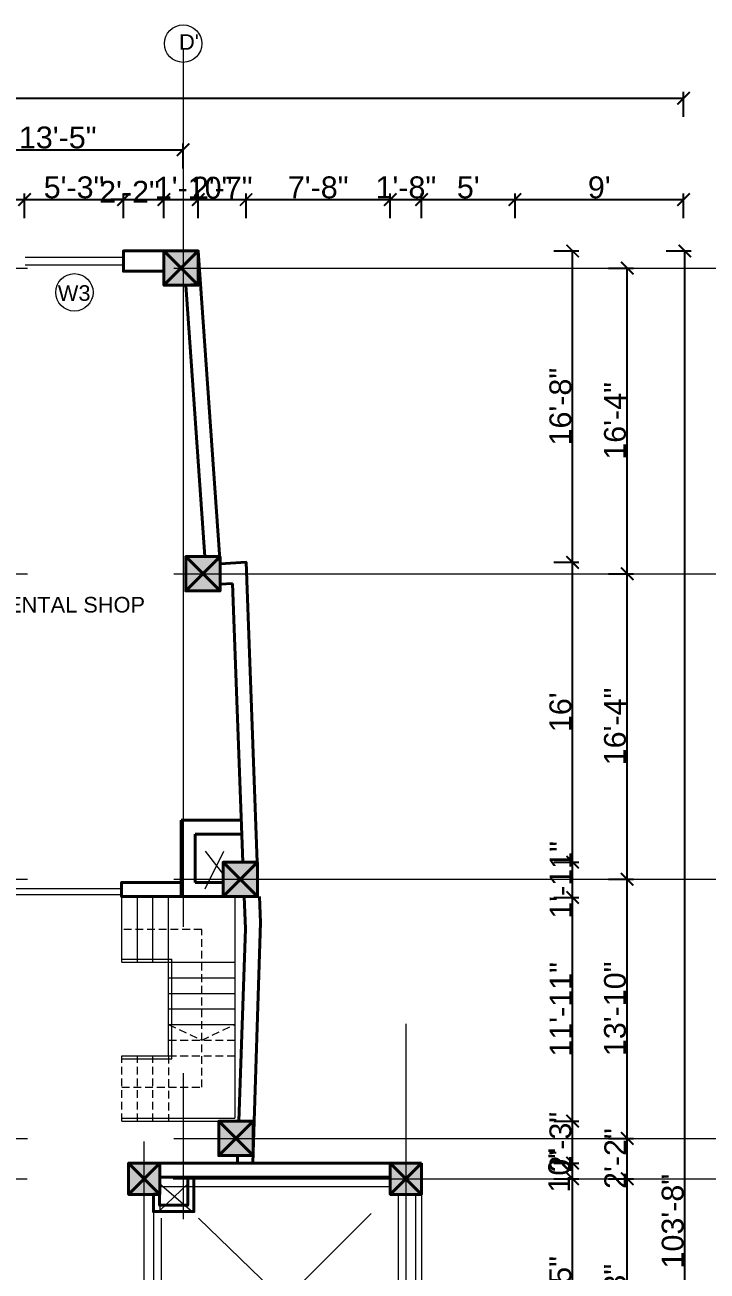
# Model space of a CAD drawing. Header units: inches. Extents: x 0 to 179512, y -43395 to -31716.
# Drawn here: x 166326 to 166764, y -37675 to -36876 of the extents above; entities that cross this region are included whole.
import ezdxf

# ---------------------------------------------------------------- set-up
doc = ezdxf.new("R2010")
doc.units = ezdxf.units.IN
doc.header["$LTSCALE"] = 10
doc.header["$MEASUREMENT"] = 0
doc.linetypes.add('CENTER2', pattern=[1.125, 0.75, -0.125, 0.125, -0.125])
doc.linetypes.add('DASHED', pattern=[0.75, 0.5, -0.25])
doc.layers.get('Defpoints').update_dxf_attribs({"color": 215})
for name, color, linetype, lineweight in [('colum', 2, 'Continuous', 40), ('DUCT', 6, 'Continuous', 40), ('Grid name', 4, 'Continuous', 0), ('hatch', 95, 'Continuous', 0), ('NEW LETTERING', 3, 'Continuous', 0), ('OL_AR_Center line', 253, 'CENTER2', 13), ('OL_AR_Hatch', 253, 'Continuous', 15), ('OL_AR_SYMBOL', 1, 'Continuous', 5), ('OL_AR_Text', 140, 'Continuous', 5), ('OL_AR_WALL', 255, 'Continuous', 40), ('window', 6, 'Continuous', 9)]:
    doc.layers.add(name, color=color, linetype=linetype, lineweight=lineweight)
doc.styles.add('arial', font='arial.ttf')
doc.styles.get("Standard").update_dxf_attribs({"font": 'arial.ttf'})
doc.dimstyles.new('Dim_OLA', dxfattribs={"dimscale": 2, "dimtxt": 7, "dimasz": 4, "dimexe": 2, "dimexo": 0.5, "dimgap": 0.3, "dimtad": 1, "dimdec": 0, "dimzin": 0, "dimdsep": 46, "dimlunit": 3, "dimtxsty": 'arial', "dimblk": 'ARCHTICK', "dimcen": 0.05, "dimadec": 0, "dimazin": 0, "dimtfac": 1, "dimtdec": 0, "dimtix": 1, "dimtmove": 2, "dimatfit": 3, "dimldrblk": 'DOT', "dimfxl": 6, "dimfxlon": 1, "dimtolj": 1, "dimtzin": 0, "dimarcsym": 0})

# ---------------------------------------------------------------- blocks, each defined once
blk = doc.blocks.new('stair')
at = {"layer": 'OL_AR_Hatch'}
for p, q in [((165958.84, -28087.27), (165958.84, -28045.27)), ((165968.84, -28087.27), (165968.84, -28045.27)), ((165978.84, -28087.27), (165978.84, -28045.27)), ((165988.84, -28147.27), (165988.84, -28045.27)), ((165958.84, -28085.27), (165990.84, -28085.27)), ((165958.84, -28087.27), (166031.31, -28087.27)), ((165990.84, -28149.27), (165990.84, -28085.27)), ((165988.84, -28097.27), (166031.31, -28097.27)), ((165988.84, -28107.27), (166031.31, -28107.27)), ((165988.84, -28117.27), (166031.31, -28117.27)), ((165988.84, -28127.27), (166031.31, -28127.27)), ((165958.84, -28147.27), (165988.84, -28147.27)), ((165958.84, -28149.27), (165990.84, -28149.27)), ((165958.84, -28187.27), (166031.31, -28187.27)), ((165958.84, -28189.27), (166031.31, -28189.27))]:
    blk.add_line(p, q, dxfattribs=at)
blk.add_lwpolyline([(165958.84, -28045.27), (166031.31, -28045.27), (166031.31, -28187.27)], dxfattribs=at)
at = {"layer": 'OL_AR_SYMBOL', "linetype": 'DASHED'}
for p, q in [((165988.84, -28137.27), (166031.31, -28137.27)), ((165958.84, -28189.27), (165958.84, -28147.27)), ((165968.84, -28189.27), (165968.84, -28147.27)), ((165978.84, -28189.27), (165978.84, -28147.27)), ((165988.84, -28147.27), (166031.31, -28147.27)), ((165988.84, -28147.27), (165988.84, -28189.27))]:
    blk.add_line(p, q, dxfattribs=at)
for points in [[(165958.84, -28167.5), (166010.07, -28167.5), (166010.07, -28066.27), (165958.84, -28066.27)], [(165988.84, -28127.27), (166010.07, -28137.27), (166031.31, -28127.27)]]:
    blk.add_lwpolyline(points, dxfattribs=at)
blk = doc.blocks.new('_ArchTick')
at = {"color": 0, "linetype": 'ByBlock', "const_width": 0.15}
blk.add_lwpolyline([(-0.5, -0.5), (0.5, 0.5)], dxfattribs=at)
blk = doc.blocks.new('*D87')
at = {"layer": 'Defpoints', "color": 0, "transparency": 16777216}
for p in [(166326.07, -36987.5), (166277.9, -37020.44), (166326.07, -37020.44)]:
    blk.add_point(p, dxfattribs=at)
at = {"layer": 'OL_AR_Text', "color": 0, "lineweight": -2, "transparency": 16777216}
for p, q in [((166277.9, -36999.5), (166277.9, -36983.5)), ((166326.07, -36999.5), (166326.07, -36983.5)), ((166277.9, -36987.5), (166326.07, -36987.5))]:
    blk.add_line(p, q, dxfattribs=at)
at = {"layer": 'OL_AR_Text', "color": 0, "lineweight": -2, "transparency": 16777216, "xscale": 8, "yscale": 8, "zscale": 8, "rotation": 180}
blk.add_blockref('_ArchTick', (166277.9, -36987.5), dxfattribs=at)
at = {"layer": 'OL_AR_Text', "color": 0, "lineweight": -2, "transparency": 16777216, "xscale": 8, "yscale": 8, "zscale": 8}
blk.add_blockref('_ArchTick', (166326.07, -36987.5), dxfattribs=at)
at = {"layer": 'OL_AR_Text', "color": 0, "transparency": 16777216, "insert": (166301.99, -36979.9), "char_height": 14, "attachment_point": 5, "style": 'arial'}
blk.add_mtext("\\A1;4'", dxfattribs=at)
blk = doc.blocks.new('_Dot')
at = {"color": 0, "linetype": 'ByBlock', "lineweight": -2}
blk.add_line((-0.5, 0), (-1, 0), dxfattribs=at)
at = {"color": 0, "linetype": 'ByBlock', "const_width": 0.5}
blk.add_lwpolyline([(-0.25, 0, 1), (0.25, 0, 1)], format="xyb", close=True, dxfattribs=at)
blk = doc.blocks.new('*D88')
at = {"layer": 'Defpoints', "color": 0, "transparency": 16777216}
for p in [(166389.46, -36987.5), (166326.07, -37020.44), (166389.46, -37020.44)]:
    blk.add_point(p, dxfattribs=at)
at = {"layer": 'OL_AR_Text', "color": 0, "lineweight": -2, "transparency": 16777216}
for p, q in [((166326.07, -36999.5), (166326.07, -36983.5)), ((166389.46, -36999.5), (166389.46, -36983.5)), ((166326.07, -36987.5), (166389.46, -36987.5))]:
    blk.add_line(p, q, dxfattribs=at)
at = {"layer": 'OL_AR_Text', "color": 0, "lineweight": -2, "transparency": 16777216, "xscale": 8, "yscale": 8, "zscale": 8, "rotation": 180}
blk.add_blockref('_ArchTick', (166326.07, -36987.5), dxfattribs=at)
at = {"layer": 'OL_AR_Text', "color": 0, "lineweight": -2, "transparency": 16777216, "xscale": 8, "yscale": 8, "zscale": 8}
blk.add_blockref('_ArchTick', (166389.46, -36987.5), dxfattribs=at)
at = {"layer": 'OL_AR_Text', "color": 0, "transparency": 16777216, "insert": (166357.77, -36979.75), "char_height": 14, "attachment_point": 5, "style": 'arial'}
blk.add_mtext('\\A1;5\'-3"', dxfattribs=at)
blk = doc.blocks.new('*D89')
at = {"layer": 'Defpoints', "color": 0, "transparency": 16777216}
for p in [(166415.46, -36987.5), (166389.46, -37020.44), (166415.46, -37020.44)]:
    blk.add_point(p, dxfattribs=at)
at = {"layer": 'OL_AR_Text', "color": 0, "lineweight": -2, "transparency": 16777216}
for p, q in [((166389.46, -36999.5), (166389.46, -36983.5)), ((166415.46, -36999.5), (166415.46, -36983.5)), ((166389.46, -36987.5), (166381.46, -36987.5)), ((166389.46, -36987.5), (166415.46, -36987.5)), ((166415.46, -36987.5), (166423.46, -36987.5))]:
    blk.add_line(p, q, dxfattribs=at)
at = {"layer": 'OL_AR_Text', "color": 0, "lineweight": -2, "transparency": 16777216, "xscale": 8, "yscale": 8, "zscale": 8}
blk.add_blockref('_ArchTick', (166389.46, -36987.5), dxfattribs=at)
at = {"layer": 'OL_AR_Text', "color": 0, "lineweight": -2, "transparency": 16777216, "xscale": 8, "yscale": 8, "zscale": 8, "rotation": 180}
blk.add_blockref('_ArchTick', (166415.46, -36987.5), dxfattribs=at)
at = {"layer": 'OL_AR_Text', "color": 0, "transparency": 16777216, "insert": (166393.32, -36982.5), "char_height": 14, "attachment_point": 5, "style": 'arial'}
blk.add_mtext('\\A1;2\'-2"', dxfattribs=at)
blk = doc.blocks.new('*D90')
at = {"layer": 'Defpoints', "color": 0, "transparency": 16777216}
for p in [(166437.46, -36987.5), (166415.46, -37020.44), (166437.46, -37020.44)]:
    blk.add_point(p, dxfattribs=at)
at = {"layer": 'OL_AR_Text', "color": 0, "lineweight": -2, "transparency": 16777216}
for p, q in [((166415.46, -36999.5), (166415.46, -36983.5)), ((166437.46, -36999.5), (166437.46, -36983.5)), ((166415.46, -36987.5), (166437.46, -36987.5))]:
    blk.add_line(p, q, dxfattribs=at)
at = {"layer": 'OL_AR_Text', "color": 0, "lineweight": -2, "transparency": 16777216, "xscale": 8, "yscale": 8, "zscale": 8, "rotation": 180}
blk.add_blockref('_ArchTick', (166415.46, -36987.5), dxfattribs=at)
at = {"layer": 'OL_AR_Text', "color": 0, "lineweight": -2, "transparency": 16777216, "xscale": 8, "yscale": 8, "zscale": 8}
blk.add_blockref('_ArchTick', (166437.46, -36987.5), dxfattribs=at)
at = {"layer": 'OL_AR_Text', "color": 0, "transparency": 16777216, "insert": (166434.46, -36980), "char_height": 14, "attachment_point": 5, "style": 'arial'}
blk.add_mtext('\\A1;1\'-10"', dxfattribs=at)
blk = doc.blocks.new('*D91')
at = {"layer": 'Defpoints', "color": 0, "transparency": 16777216}
for p in [(166468.11, -36987.5), (166437.46, -37020.44), (166468.11, -37220.13)]:
    blk.add_point(p, dxfattribs=at)
at = {"layer": 'OL_AR_Text', "color": 0, "lineweight": -2, "transparency": 16777216}
for p, q in [((166437.46, -36999.5), (166437.46, -36983.5)), ((166468.11, -36999.5), (166468.11, -36983.5)), ((166437.46, -36987.5), (166468.11, -36987.5))]:
    blk.add_line(p, q, dxfattribs=at)
at = {"layer": 'OL_AR_Text', "color": 0, "transparency": 16777216, "insert": (166452.78, -36979.87), "char_height": 14, "attachment_point": 5, "style": 'arial'}
blk.add_mtext('\\A1;2\'-7"', dxfattribs=at)
blk = doc.blocks.new('*D92')
at = {"layer": 'Defpoints', "color": 0, "transparency": 16777216}
for p in [(166560.58, -36987.5), (166468.11, -37220.13), (166560.58, -37605.44)]:
    blk.add_point(p, dxfattribs=at)
at = {"layer": 'OL_AR_Text', "color": 0, "lineweight": -2, "transparency": 16777216}
for p, q in [((166468.11, -36999.5), (166468.11, -36983.5)), ((166560.58, -36999.5), (166560.58, -36983.5)), ((166468.11, -36987.5), (166560.58, -36987.5))]:
    blk.add_line(p, q, dxfattribs=at)
at = {"layer": 'OL_AR_Text', "color": 0, "lineweight": -2, "transparency": 16777216, "xscale": 8, "yscale": 8, "zscale": 8, "rotation": 180}
blk.add_blockref('_ArchTick', (166468.11, -36987.5), dxfattribs=at)
at = {"layer": 'OL_AR_Text', "color": 0, "lineweight": -2, "transparency": 16777216, "xscale": 8, "yscale": 8, "zscale": 8}
blk.add_blockref('_ArchTick', (166560.58, -36987.5), dxfattribs=at)
at = {"layer": 'OL_AR_Text', "color": 0, "transparency": 16777216, "insert": (166514.34, -36979.75), "char_height": 14, "attachment_point": 5, "style": 'arial'}
blk.add_mtext('\\A1;7\'-8"', dxfattribs=at)
blk = doc.blocks.new('*D93')
at = {"layer": 'Defpoints', "color": 0, "transparency": 16777216}
for p in [(166580.58, -36987.5), (166560.58, -37605.44), (166580.58, -37605.44)]:
    blk.add_point(p, dxfattribs=at)
at = {"layer": 'OL_AR_Text', "color": 0, "lineweight": -2, "transparency": 16777216}
for p, q in [((166560.58, -36999.5), (166560.58, -36983.5)), ((166580.58, -36999.5), (166580.58, -36983.5)), ((166560.58, -36987.5), (166580.58, -36987.5))]:
    blk.add_line(p, q, dxfattribs=at)
at = {"layer": 'OL_AR_Text', "color": 0, "transparency": 16777216, "insert": (166570.58, -36979.75), "char_height": 14, "attachment_point": 5, "style": 'arial'}
blk.add_mtext('\\A1;1\'-8"', dxfattribs=at)
blk = doc.blocks.new('*D94')
at = {"layer": 'Defpoints', "color": 0, "transparency": 16777216}
for p in [(166640.58, -36987.5), (166580.58, -37605.44), (166640.58, -37764.38)]:
    blk.add_point(p, dxfattribs=at)
at = {"layer": 'OL_AR_Text', "color": 0, "lineweight": -2, "transparency": 16777216}
for p, q in [((166580.58, -36999.5), (166580.58, -36983.5)), ((166640.58, -36999.5), (166640.58, -36983.5)), ((166580.58, -36987.5), (166640.58, -36987.5))]:
    blk.add_line(p, q, dxfattribs=at)
at = {"layer": 'OL_AR_Text', "color": 0, "lineweight": -2, "transparency": 16777216, "xscale": 8, "yscale": 8, "zscale": 8, "rotation": 180}
blk.add_blockref('_ArchTick', (166580.58, -36987.5), dxfattribs=at)
at = {"layer": 'OL_AR_Text', "color": 0, "lineweight": -2, "transparency": 16777216, "xscale": 8, "yscale": 8, "zscale": 8}
blk.add_blockref('_ArchTick', (166640.58, -36987.5), dxfattribs=at)
at = {"layer": 'OL_AR_Text', "color": 0, "transparency": 16777216, "insert": (166610.58, -36979.78), "char_height": 14, "attachment_point": 5, "style": 'arial'}
blk.add_mtext("\\A1;5'", dxfattribs=at)
blk = doc.blocks.new('*D95')
at = {"layer": 'Defpoints', "color": 0, "transparency": 16777216}
for p in [(166748.6, -36987.5), (166640.58, -37764.38), (166748.6, -37982.38)]:
    blk.add_point(p, dxfattribs=at)
at = {"layer": 'OL_AR_Text', "color": 0, "lineweight": -2, "transparency": 16777216}
for p, q in [((166640.58, -36999.5), (166640.58, -36983.5)), ((166748.6, -36999.5), (166748.6, -36983.5)), ((166640.58, -36987.5), (166748.6, -36987.5))]:
    blk.add_line(p, q, dxfattribs=at)
at = {"layer": 'OL_AR_Text', "color": 0, "lineweight": -2, "transparency": 16777216, "xscale": 8, "yscale": 8, "zscale": 8, "rotation": 180}
blk.add_blockref('_ArchTick', (166640.58, -36987.5), dxfattribs=at)
at = {"layer": 'OL_AR_Text', "color": 0, "lineweight": -2, "transparency": 16777216, "xscale": 8, "yscale": 8, "zscale": 8}
blk.add_blockref('_ArchTick', (166748.6, -36987.5), dxfattribs=at)
at = {"layer": 'OL_AR_Text', "color": 0, "transparency": 16777216, "insert": (166694.59, -36979.75), "char_height": 14, "attachment_point": 5, "style": 'arial'}
blk.add_mtext("\\A1;9'", dxfattribs=at)
blk = doc.blocks.new('*D98')
at = {"layer": 'Defpoints', "color": 0, "transparency": 16777216}
for p in [(166427.72, -36955.5), (166266.9, -37031.44), (166427.72, -37031.44)]:
    blk.add_point(p, dxfattribs=at)
at = {"layer": 'OL_AR_Text', "color": 0, "lineweight": -2, "transparency": 16777216}
for p, q in [((166266.9, -36967.5), (166266.9, -36951.5)), ((166427.72, -36967.5), (166427.72, -36951.5)), ((166266.9, -36955.5), (166427.72, -36955.5))]:
    blk.add_line(p, q, dxfattribs=at)
at = {"layer": 'OL_AR_Text', "color": 0, "lineweight": -2, "transparency": 16777216, "xscale": 8, "yscale": 8, "zscale": 8, "rotation": 180}
blk.add_blockref('_ArchTick', (166266.9, -36955.5), dxfattribs=at)
at = {"layer": 'OL_AR_Text', "color": 0, "lineweight": -2, "transparency": 16777216, "xscale": 8, "yscale": 8, "zscale": 8}
blk.add_blockref('_ArchTick', (166427.72, -36955.5), dxfattribs=at)
at = {"layer": 'OL_AR_Text', "color": 0, "transparency": 16777216, "insert": (166347.31, -36947.75), "char_height": 14, "attachment_point": 5, "style": 'arial'}
blk.add_mtext('\\A1;13\'-5"', dxfattribs=at)
blk = doc.blocks.new('*D99')
at = {"layer": 'Defpoints', "color": 0, "transparency": 16777216}
for p in [(166748.6, -36922.5), (165679.88, -36988.5), (166748.6, -36988.5)]:
    blk.add_point(p, dxfattribs=at)
at = {"layer": 'OL_AR_Text', "color": 0, "lineweight": -2, "transparency": 16777216}
for p, q in [((165679.88, -36934.5), (165679.88, -36918.5)), ((166748.6, -36934.5), (166748.6, -36918.5)), ((165679.88, -36922.5), (166748.6, -36922.5))]:
    blk.add_line(p, q, dxfattribs=at)
at = {"layer": 'OL_AR_Text', "color": 0, "lineweight": -2, "transparency": 16777216, "xscale": 8, "yscale": 8, "zscale": 8, "rotation": 180}
blk.add_blockref('_ArchTick', (165679.88, -36922.5), dxfattribs=at)
at = {"layer": 'OL_AR_Text', "color": 0, "lineweight": -2, "transparency": 16777216, "xscale": 8, "yscale": 8, "zscale": 8}
blk.add_blockref('_ArchTick', (166748.6, -36922.5), dxfattribs=at)
at = {"layer": 'OL_AR_Text', "color": 0, "transparency": 16777216, "insert": (166214.24, -36914.75), "char_height": 14, "attachment_point": 5, "style": 'arial'}
blk.add_mtext('\\A1;89\'-1"', dxfattribs=at)
blk = doc.blocks.new('*D376')
at = {"layer": 'Defpoints', "color": 0, "transparency": 16777216}
for p in [(166580.67, -37615.44), (166677.5, -37615.44), (166640.58, -37764.38)]:
    blk.add_point(p, dxfattribs=at)
at = {"layer": 'OL_AR_Text', "color": 0, "lineweight": -2, "transparency": 16777216}
for p, q in [((166665.5, -37615.44), (166681.5, -37615.44)), ((166677.5, -37764.38), (166677.5, -37615.44)), ((166665.5, -37764.38), (166681.5, -37764.38))]:
    blk.add_line(p, q, dxfattribs=at)
at = {"layer": 'OL_AR_Text', "color": 0, "lineweight": -2, "transparency": 16777216, "xscale": 8, "yscale": 8, "zscale": 8}
for p, rotation in [((166677.5, -37615.44), 90), ((166677.5, -37764.38), 270)]:
    blk.add_blockref('_ArchTick', p, dxfattribs=dict(at, rotation=rotation))
at = {"layer": 'OL_AR_Text', "color": 0, "transparency": 16777216, "insert": (166669.75, -37689.91), "char_height": 14, "attachment_point": 5, "rotation": 90, "style": 'arial'}
blk.add_mtext('\\A1;12\'-5"', dxfattribs=at)
blk = doc.blocks.new('*D377')
at = {"layer": 'Defpoints', "color": 0, "transparency": 16777216}
for p in [(166580.58, -37605.44), (166677.51, -37605.44), (166580.67, -37615.44)]:
    blk.add_point(p, dxfattribs=at)
at = {"layer": 'OL_AR_Text', "color": 0, "lineweight": -2, "transparency": 16777216}
for p, q in [((166665.51, -37605.44), (166681.51, -37605.44)), ((166677.51, -37615.44), (166677.51, -37605.44)), ((166665.51, -37615.44), (166681.51, -37615.44))]:
    blk.add_line(p, q, dxfattribs=at)
at = {"layer": 'OL_AR_Text', "color": 0, "lineweight": -2, "transparency": 16777216, "xscale": 8, "yscale": 8, "zscale": 8}
for p, rotation in [((166677.51, -37605.44), 90), ((166677.51, -37615.44), 270)]:
    blk.add_blockref('_ArchTick', p, dxfattribs=dict(at, rotation=rotation))
at = {"layer": 'OL_AR_Text', "color": 0, "transparency": 16777216, "insert": (166669.01, -37609.98), "char_height": 14, "attachment_point": 5, "rotation": 90, "style": 'arial'}
blk.add_mtext('\\A1;10"', dxfattribs=at)
blk = doc.blocks.new('*D378')
at = {"layer": 'Defpoints', "color": 0, "transparency": 16777216}
for p in [(166472.52, -37578.5), (166677.5, -37578.5), (166580.58, -37605.44)]:
    blk.add_point(p, dxfattribs=at)
at = {"layer": 'OL_AR_Text', "color": 0, "lineweight": -2, "transparency": 16777216}
for p, q in [((166665.5, -37578.5), (166681.5, -37578.5)), ((166677.5, -37605.44), (166677.5, -37578.5)), ((166665.5, -37605.44), (166681.5, -37605.44))]:
    blk.add_line(p, q, dxfattribs=at)
at = {"layer": 'OL_AR_Text', "color": 0, "transparency": 16777216, "insert": (166669.75, -37591.97), "char_height": 14, "attachment_point": 5, "rotation": 90, "style": 'arial'}
blk.add_mtext('\\A1;2\'-3"', dxfattribs=at)
blk = doc.blocks.new('*D379')
at = {"layer": 'Defpoints', "color": 0, "transparency": 16777216}
for p in [(166476.07, -37435.13), (166677.5, -37435.13), (166472.52, -37578.5)]:
    blk.add_point(p, dxfattribs=at)
at = {"layer": 'OL_AR_Text', "color": 0, "lineweight": -2, "transparency": 16777216}
for p, q in [((166665.5, -37435.13), (166681.5, -37435.13)), ((166677.5, -37578.5), (166677.5, -37435.13)), ((166665.5, -37578.5), (166681.5, -37578.5))]:
    blk.add_line(p, q, dxfattribs=at)
at = {"layer": 'OL_AR_Text', "color": 0, "lineweight": -2, "transparency": 16777216, "xscale": 8, "yscale": 8, "zscale": 8}
for p, rotation in [((166677.5, -37435.13), 90), ((166677.5, -37578.5), 270)]:
    blk.add_blockref('_ArchTick', p, dxfattribs=dict(at, rotation=rotation))
at = {"layer": 'OL_AR_Text', "color": 0, "transparency": 16777216, "insert": (166669.87, -37506.82), "char_height": 14, "attachment_point": 5, "rotation": 90, "style": 'arial'}
blk.add_mtext('\\A1;11\'-11"', dxfattribs=at)
blk = doc.blocks.new('*D380')
at = {"layer": 'Defpoints', "color": 0, "transparency": 16777216}
for p in [(166475.38, -37412.44), (166677.5, -37412.44), (166476.07, -37435.13)]:
    blk.add_point(p, dxfattribs=at)
at = {"layer": 'OL_AR_Text', "color": 0, "lineweight": -2, "transparency": 16777216}
for p, q in [((166665.5, -37412.44), (166681.5, -37412.44)), ((166677.5, -37435.13), (166677.5, -37412.44)), ((166665.5, -37435.13), (166681.5, -37435.13))]:
    blk.add_line(p, q, dxfattribs=at)
at = {"layer": 'OL_AR_Text', "color": 0, "transparency": 16777216, "insert": (166669.87, -37423.78), "char_height": 14, "attachment_point": 5, "rotation": 90, "style": 'arial'}
blk.add_mtext('\\A1;1\'-11"', dxfattribs=at)
blk = doc.blocks.new('*D381')
at = {"layer": 'Defpoints', "color": 0, "transparency": 16777216}
for p in [(166468.11, -37220.13), (166677.5, -37220.13), (166475.38, -37412.44)]:
    blk.add_point(p, dxfattribs=at)
at = {"layer": 'OL_AR_Text', "color": 0, "lineweight": -2, "transparency": 16777216}
for p, q in [((166665.5, -37220.13), (166681.5, -37220.13)), ((166677.5, -37412.44), (166677.5, -37220.13)), ((166665.5, -37412.44), (166681.5, -37412.44))]:
    blk.add_line(p, q, dxfattribs=at)
at = {"layer": 'OL_AR_Text', "color": 0, "lineweight": -2, "transparency": 16777216, "xscale": 8, "yscale": 8, "zscale": 8}
for p, rotation in [((166677.5, -37220.13), 90), ((166677.5, -37412.44), 270)]:
    blk.add_blockref('_ArchTick', p, dxfattribs=dict(at, rotation=rotation))
at = {"layer": 'OL_AR_Text', "color": 0, "transparency": 16777216, "insert": (166669.75, -37316.28), "char_height": 14, "attachment_point": 5, "rotation": 90, "style": 'arial'}
blk.add_mtext("\\A1;16'", dxfattribs=at)
blk = doc.blocks.new('*D382')
at = {"layer": 'Defpoints', "color": 0, "transparency": 16777216}
for p in [(166437.46, -37020.44), (166677.5, -37020.44), (166468.11, -37220.13)]:
    blk.add_point(p, dxfattribs=at)
at = {"layer": 'OL_AR_Text', "color": 0, "lineweight": -2, "transparency": 16777216}
for p, q in [((166665.5, -37020.44), (166681.5, -37020.44)), ((166677.5, -37220.13), (166677.5, -37020.44)), ((166665.5, -37220.13), (166681.5, -37220.13))]:
    blk.add_line(p, q, dxfattribs=at)
at = {"layer": 'OL_AR_Text', "color": 0, "lineweight": -2, "transparency": 16777216, "xscale": 8, "yscale": 8, "zscale": 8}
for p, rotation in [((166677.5, -37020.44), 90), ((166677.5, -37220.13), 270)]:
    blk.add_blockref('_ArchTick', p, dxfattribs=dict(at, rotation=rotation))
at = {"layer": 'OL_AR_Text', "color": 0, "transparency": 16777216, "insert": (166669.75, -37120.28), "char_height": 14, "attachment_point": 5, "rotation": 90, "style": 'arial'}
blk.add_mtext('\\A1;16\'-8"', dxfattribs=at)
blk = doc.blocks.new('*D404')
at = {"layer": 'Defpoints', "color": 0, "transparency": 16777216}
for p in [(166570.58, -37615.44), (166712.5, -37615.44), (166570.58, -37774.38)]:
    blk.add_point(p, dxfattribs=at)
at = {"layer": 'OL_AR_Text', "color": 0, "lineweight": -2, "transparency": 16777216}
for p, q in [((166700.5, -37615.44), (166716.5, -37615.44)), ((166712.5, -37774.38), (166712.5, -37615.44)), ((166700.5, -37774.38), (166716.5, -37774.38))]:
    blk.add_line(p, q, dxfattribs=at)
at = {"layer": 'OL_AR_Text', "color": 0, "lineweight": -2, "transparency": 16777216, "xscale": 8, "yscale": 8, "zscale": 8}
for p, rotation in [((166712.5, -37615.44), 90), ((166712.5, -37774.38), 270)]:
    blk.add_blockref('_ArchTick', p, dxfattribs=dict(at, rotation=rotation))
at = {"layer": 'OL_AR_Text', "color": 0, "transparency": 16777216, "insert": (166704.75, -37694.91), "char_height": 14, "attachment_point": 5, "rotation": 90, "style": 'arial'}
blk.add_mtext('\\A1;13\'-3"', dxfattribs=at)
blk = doc.blocks.new('*D405')
at = {"layer": 'Defpoints', "color": 0, "transparency": 16777216}
for p in [(166570.58, -37589.57), (166712.5, -37589.57), (166570.58, -37615.44)]:
    blk.add_point(p, dxfattribs=at)
at = {"layer": 'OL_AR_Text', "color": 0, "lineweight": -2, "transparency": 16777216}
for p, q in [((166700.5, -37589.57), (166716.5, -37589.57)), ((166712.5, -37615.44), (166712.5, -37589.57)), ((166700.5, -37615.44), (166716.5, -37615.44))]:
    blk.add_line(p, q, dxfattribs=at)
at = {"layer": 'OL_AR_Text', "color": 0, "transparency": 16777216, "insert": (166704.87, -37602.51), "char_height": 14, "attachment_point": 5, "rotation": 90, "style": 'arial'}
blk.add_mtext('\\A1;2\'-2"', dxfattribs=at)
blk = doc.blocks.new('*D406')
at = {"layer": 'Defpoints', "color": 0, "transparency": 16777216}
for p in [(166427.72, -37423.37), (166712.5, -37423.37), (166570.58, -37589.57)]:
    blk.add_point(p, dxfattribs=at)
at = {"layer": 'OL_AR_Text', "color": 0, "lineweight": -2, "transparency": 16777216}
for p, q in [((166700.5, -37423.37), (166716.5, -37423.37)), ((166712.5, -37589.57), (166712.5, -37423.37)), ((166700.5, -37589.57), (166716.5, -37589.57))]:
    blk.add_line(p, q, dxfattribs=at)
at = {"layer": 'OL_AR_Text', "color": 0, "lineweight": -2, "transparency": 16777216, "xscale": 8, "yscale": 8, "zscale": 8}
for p, rotation in [((166712.5, -37423.37), 90), ((166712.5, -37589.57), 270)]:
    blk.add_blockref('_ArchTick', p, dxfattribs=dict(at, rotation=rotation))
at = {"layer": 'OL_AR_Text', "color": 0, "transparency": 16777216, "insert": (166704.75, -37506.47), "char_height": 14, "attachment_point": 5, "rotation": 90, "style": 'arial'}
blk.add_mtext('\\A1;13\'-10"', dxfattribs=at)
blk = doc.blocks.new('*D407')
at = {"layer": 'Defpoints', "color": 0, "transparency": 16777216}
for p in [(166427.72, -37227.44), (166712.5, -37227.44), (166427.72, -37423.37)]:
    blk.add_point(p, dxfattribs=at)
at = {"layer": 'OL_AR_Text', "color": 0, "lineweight": -2, "transparency": 16777216}
for p, q in [((166700.5, -37227.44), (166716.5, -37227.44)), ((166712.5, -37423.37), (166712.5, -37227.44)), ((166700.5, -37423.37), (166716.5, -37423.37))]:
    blk.add_line(p, q, dxfattribs=at)
at = {"layer": 'OL_AR_Text', "color": 0, "lineweight": -2, "transparency": 16777216, "xscale": 8, "yscale": 8, "zscale": 8}
for p, rotation in [((166712.5, -37227.44), 90), ((166712.5, -37423.37), 270)]:
    blk.add_blockref('_ArchTick', p, dxfattribs=dict(at, rotation=rotation))
at = {"layer": 'OL_AR_Text', "color": 0, "transparency": 16777216, "insert": (166704.75, -37325.41), "char_height": 14, "attachment_point": 5, "rotation": 90, "style": 'arial'}
blk.add_mtext('\\A1;16\'-4"', dxfattribs=at)
blk = doc.blocks.new('*D408')
at = {"layer": 'Defpoints', "color": 0, "transparency": 16777216}
for p in [(166427.72, -37031.44), (166712.5, -37031.44), (166427.72, -37227.44)]:
    blk.add_point(p, dxfattribs=at)
at = {"layer": 'OL_AR_Text', "color": 0, "lineweight": -2, "transparency": 16777216}
for p, q in [((166700.5, -37031.44), (166716.5, -37031.44)), ((166712.5, -37227.44), (166712.5, -37031.44)), ((166700.5, -37227.44), (166716.5, -37227.44))]:
    blk.add_line(p, q, dxfattribs=at)
at = {"layer": 'OL_AR_Text', "color": 0, "lineweight": -2, "transparency": 16777216, "xscale": 8, "yscale": 8, "zscale": 8}
for p, rotation in [((166712.5, -37031.44), 90), ((166712.5, -37227.44), 270)]:
    blk.add_blockref('_ArchTick', p, dxfattribs=dict(at, rotation=rotation))
at = {"layer": 'OL_AR_Text', "color": 0, "transparency": 16777216, "insert": (166704.75, -37129.44), "char_height": 14, "attachment_point": 5, "rotation": 90, "style": 'arial'}
blk.add_mtext('\\A1;16\'-4"', dxfattribs=at)
blk = doc.blocks.new('*D507')
at = {"layer": 'Defpoints', "color": 0, "transparency": 16777216}
for p in [(166677.5, -37020.44), (166749.5, -37020.44), (166677.5, -38264.88)]:
    blk.add_point(p, dxfattribs=at)
at = {"layer": 'OL_AR_Text', "color": 0, "lineweight": -2, "transparency": 16777216}
for p, q in [((166737.5, -37020.44), (166753.5, -37020.44)), ((166749.5, -38264.88), (166749.5, -37020.44)), ((166737.5, -38264.88), (166753.5, -38264.88))]:
    blk.add_line(p, q, dxfattribs=at)
at = {"layer": 'OL_AR_Text', "color": 0, "lineweight": -2, "transparency": 16777216, "xscale": 8, "yscale": 8, "zscale": 8}
for p, rotation in [((166749.5, -37020.44), 90), ((166749.5, -38264.88), 270)]:
    blk.add_blockref('_ArchTick', p, dxfattribs=dict(at, rotation=rotation))
at = {"layer": 'OL_AR_Text', "color": 0, "transparency": 16777216, "insert": (166741.75, -37642.66), "char_height": 14, "attachment_point": 5, "rotation": 90, "style": 'arial'}
blk.add_mtext('\\A1;103\'-8"', dxfattribs=at)

msp = doc.modelspace()

# ---------------------------------------------------------------- hatches: boundary and pattern name
at = {"layer": 'hatch', "transparency": 33554536}
h = msp.add_hatch(dxfattribs=at)
h.set_pattern_fill('AR-CONC', color=256, angle=360)
h.set_pattern_definition([(50, (4858.4615, 4e-11), (7.17260183, -0.62752135), [0.75, -8.25]), (355, (4858.4615, 4e-11), (-1.38751334, 7.52192134), [0.6, -6.6]), (100.4514445, (4859.059, -0.052), (5.78508847, 6.8943999), [0.63740192, -7.01142112]), (46.1842, (4858.4615, 2), (10.6724133, -1.6551928), [1.125, -12.375]), (96.6356355, (4859.351, 1.862), (9.34661946, 9.741186), [0.9561034, -10.5171376]), (351.184164, (4858.461, 2), (9.34661945, 9.741186), [0.9, -9.9]), (21, (4859.4615, 1.5), (5.96907052, -4.0261889), [0.75, -8.25]), (326, (4859.4615, 1.5), (2.43315332, 7.25150045), [0.6, -6.6]), (71.4514447, (4859.959, 1.1645), (8.40222377, 3.22531153), [0.6374019, -7.01142112]), (37.5, (4858.4615, 4e-11), (0.121598553, 3.32893854), [0, -6.52, 0, -6.7, 0, -6.625]), (7.5, (4858.4615, 4e-11), (2.630695374, 3.94411712), [0, -3.82, 0, -6.37, 0, -2.525]), (327.5, (4856.2315, 4e-11), (5.33822436, -0.225548717), [0, -2.5, 0, -7.8, 0, -10.35]), (317.5, (4855.2315, 4e-11), (5.8318617, 1.00104982), [0, -3.25, 0, -5.18, 0, -7.35])])
h.paths.add_polyline_path([(166277.9, -37020.44), (166255.9, -37020.44), (166266.9, -37031.44)])
h.paths.add_polyline_path([(166266.9, -37031.44), (166255.9, -37020.44), (166255.9, -37042.44)])
h.paths.add_polyline_path([(166266.9, -37031.44), (166255.9, -37042.44), (166277.9, -37042.44)])
h.paths.add_polyline_path([(166277.9, -37020.44), (166266.9, -37031.44), (166277.9, -37042.44)])
h.paths.add_polyline_path([(166437.46, -37020.44), (166415.46, -37020.44), (166426.46, -37031.44)])
h.paths.add_polyline_path([(166415.46, -37020.44), (166415.46, -37042.44), (166426.46, -37031.44)])
h.paths.add_polyline_path([(166426.46, -37031.44), (166415.46, -37042.44), (166437.46, -37042.44)])
h.paths.add_polyline_path([(166437.46, -37020.44), (166426.46, -37031.44), (166437.46, -37042.44)])
h.paths.add_polyline_path([(166440.43, -37227.44), (166429.43, -37216.44), (166429.43, -37238.44)])
h.paths.add_polyline_path([(166451.43, -37216.44), (166429.43, -37216.44), (166440.43, -37227.44)])
h.paths.add_polyline_path([(166451.43, -37216.44), (166440.43, -37227.44), (166451.43, -37238.44)])
h.paths.add_polyline_path([(166440.43, -37227.44), (166429.43, -37238.44), (166451.43, -37238.44)])
h.paths.add_polyline_path([(166277.9, -37216.44), (166255.9, -37216.44), (166266.9, -37227.44)])
h.paths.add_polyline_path([(166255.9, -37216.44), (166255.9, -37238.44), (166266.9, -37227.44)])
h.paths.add_polyline_path([(166266.9, -37227.44), (166255.9, -37238.44), (166277.9, -37238.44)])
h.paths.add_polyline_path([(166277.9, -37216.44), (166266.9, -37227.44), (166277.9, -37238.44)])
h.paths.add_polyline_path([(166277.9, -37412.37), (166255.9, -37412.37), (166266.9, -37423.37)])
h.paths.add_polyline_path([(166277.9, -37412.37), (166266.9, -37423.37), (166277.9, -37434.37)])
h.paths.add_polyline_path([(166255.9, -37412.37), (166255.9, -37434.37), (166266.9, -37423.37)])
h.paths.add_polyline_path([(166266.9, -37423.37), (166255.9, -37434.37), (166277.9, -37434.37)])
h.paths.add_polyline_path([(166475.38, -37412.44), (166453.38, -37412.44), (166464.38, -37423.44)])
h.paths.add_polyline_path([(166453.38, -37412.44), (166453.38, -37434.44), (166464.38, -37423.44)])
h.paths.add_polyline_path([(166464.38, -37423.44), (166453.38, -37434.44), (166475.38, -37434.44)])
h.paths.add_polyline_path([(166475.38, -37412.44), (166464.38, -37423.44), (166475.38, -37434.44)])
h.paths.add_polyline_path([(165769.95, -37615.44), (165757.95, -37603.44), (165757.95, -37627.44)])
h.paths.add_polyline_path([(165781.95, -37603.44), (165757.95, -37603.44), (165769.95, -37615.44)])
h.paths.add_polyline_path([(165781.95, -37603.44), (165769.95, -37615.44), (165781.95, -37627.44)])
h.paths.add_polyline_path([(165769.95, -37615.44), (165757.95, -37627.44), (165781.95, -37627.44)])
h.paths.add_polyline_path([(166016.03, -37605.44), (165996.03, -37605.44), (166006.03, -37615.44)])
h.paths.add_polyline_path([(166006.03, -37615.44), (165996.03, -37605.44), (165996.03, -37625.44)])
h.paths.add_polyline_path([(166006.03, -37615.44), (165996.03, -37625.44), (166016.03, -37625.44)])
h.paths.add_polyline_path([(166016.03, -37605.44), (166006.03, -37615.44), (166016.03, -37625.44)])
h.paths.add_polyline_path([(166266.9, -37589.57), (166255.9, -37578.57), (166255.9, -37600.57)])
h.paths.add_polyline_path([(166277.9, -37578.57), (166255.9, -37578.57), (166266.9, -37589.57)])
h.paths.add_polyline_path([(166277.9, -37578.57), (166266.9, -37589.57), (166277.9, -37600.57)])
h.paths.add_polyline_path([(166266.9, -37589.57), (166255.9, -37600.57), (166277.9, -37600.57)])
h.paths.add_polyline_path([(166255.95, -37603.39), (166231.95, -37603.39), (166243.95, -37615.39)])
h.paths.add_polyline_path([(166243.95, -37615.39), (166231.95, -37603.39), (166231.95, -37627.39)])
h.paths.add_polyline_path([(166243.95, -37615.39), (166231.95, -37627.39), (166255.95, -37627.39)])
h.paths.add_polyline_path([(166255.95, -37603.39), (166243.95, -37615.39), (166255.95, -37627.39)])
h.paths.add_polyline_path([(166412.71, -37605.44), (166392.71, -37605.44), (166402.71, -37615.44)])
h.paths.add_polyline_path([(166402.71, -37615.44), (166392.71, -37605.44), (166392.71, -37625.44)])
h.paths.add_polyline_path([(166402.71, -37615.44), (166392.71, -37625.44), (166412.71, -37625.44)])
h.paths.add_polyline_path([(166412.71, -37605.44), (166402.71, -37615.44), (166412.71, -37625.44)])
h.paths.add_polyline_path([(166472.62, -37578.57), (166450.62, -37578.57), (166461.62, -37589.57)])
h.paths.add_polyline_path([(166472.62, -37578.57), (166461.62, -37589.57), (166472.62, -37600.57)])
h.paths.add_polyline_path([(166461.62, -37589.57), (166450.62, -37600.57), (166472.62, -37600.57)])
h.paths.add_polyline_path([(166461.62, -37589.57), (166450.62, -37578.57), (166450.62, -37600.57)])
h.paths.add_polyline_path([(166580.58, -37605.44), (166560.58, -37605.44), (166570.58, -37615.44)])
h.paths.add_polyline_path([(166570.58, -37615.44), (166560.58, -37605.44), (166560.58, -37625.44)])
h.paths.add_polyline_path([(166570.58, -37615.44), (166560.58, -37625.44), (166580.58, -37625.44)])
h.paths.add_polyline_path([(166580.58, -37605.44), (166570.58, -37615.44), (166580.58, -37625.44)])
h.paths.add_polyline_path([(165781.95, -37762.38), (165757.95, -37762.38), (165769.95, -37774.38)])
h.paths.add_polyline_path([(165769.95, -37774.38), (165757.95, -37762.38), (165757.95, -37786.38)])
h.paths.add_polyline_path([(165769.95, -37774.38), (165757.95, -37786.38), (165781.95, -37786.38)])
h.paths.add_polyline_path([(165781.95, -37762.38), (165769.95, -37774.38), (165781.95, -37786.38)])
h.paths.add_polyline_path([(166005.94, -37759.38), (166005.94, -37774.38), (166020.94, -37774.38, 0.414214)])
h.paths.add_polyline_path([(166005.94, -37759.38, 0.414214), (165990.94, -37774.38), (166005.94, -37774.38)])
h.paths.add_polyline_path([(166005.94, -37774.38), (165990.94, -37774.38, 0.414214), (166005.94, -37789.38)])
h.paths.add_polyline_path([(166020.94, -37774.38), (166005.94, -37774.38), (166005.94, -37789.38, 0.414214)])
h.paths.add_polyline_path([(166243.9, -37763.38, 0.414214), (166232.9, -37774.38), (166243.9, -37774.38)])
h.paths.add_polyline_path([(166243.9, -37763.38), (166243.9, -37774.38), (166254.9, -37774.38, 0.414214)])
h.paths.add_polyline_path([(166254.9, -37774.38), (166243.9, -37774.38), (166243.9, -37785.38, 0.414214)])
h.paths.add_polyline_path([(166243.9, -37774.38), (166232.9, -37774.38, 0.414214), (166243.9, -37785.38)])
h.paths.add_polyline_path([(166413.67, -37763.38), (166391.67, -37763.38), (166402.67, -37774.38)])
h.paths.add_polyline_path([(166402.67, -37774.38), (166391.67, -37763.38), (166391.67, -37785.38)])
h.paths.add_polyline_path([(166413.67, -37763.38), (166402.67, -37774.38), (166413.67, -37785.38)])
h.paths.add_polyline_path([(166402.67, -37774.38), (166391.67, -37785.38), (166413.67, -37785.38)])
h.paths.add_polyline_path([(166580.58, -37764.38), (166560.58, -37764.38), (166570.58, -37774.38)])
h.paths.add_polyline_path([(166570.58, -37774.38), (166560.58, -37764.38), (166560.58, -37784.38)])
h.paths.add_polyline_path([(166570.58, -37774.38), (166560.58, -37784.38), (166580.58, -37784.38)])
h.paths.add_polyline_path([(166580.58, -37764.38), (166570.58, -37774.38), (166580.58, -37784.38)])
h.paths.add_polyline_path([(165781.95, -37960.56), (165757.95, -37960.56), (165769.95, -37972.56)])
h.paths.add_polyline_path([(165769.95, -37972.56), (165757.95, -37960.56), (165757.95, -37984.56)])
h.paths.add_polyline_path([(165769.95, -37972.56), (165757.95, -37984.56), (165781.95, -37984.56)])
h.paths.add_polyline_path([(165781.95, -37960.56), (165769.95, -37972.56), (165781.95, -37984.56)])
h.paths.add_polyline_path([(166005.94, -37959.47, 0.414214), (165992.94, -37972.47), (166005.94, -37972.47)])
h.paths.add_polyline_path([(166005.94, -37959.47), (166005.94, -37972.47), (166018.94, -37972.47, 0.414214)])
h.paths.add_polyline_path([(166018.94, -37972.47), (166005.94, -37972.47), (166005.94, -37985.47, 0.414214)])
h.paths.add_polyline_path([(166005.94, -37972.47), (165992.94, -37972.47, 0.414214), (166005.94, -37985.47)])
h.paths.add_polyline_path([(166243.9, -37959.56), (166243.9, -37972.56), (166256.9, -37972.56, 0.414214)])
h.paths.add_polyline_path([(166243.9, -37959.56, 0.414214), (166230.9, -37972.56), (166243.9, -37972.56)])
h.paths.add_polyline_path([(166243.9, -37972.56), (166230.9, -37972.56, 0.414214), (166243.9, -37985.56)])
h.paths.add_polyline_path([(166256.9, -37972.56), (166243.9, -37972.56), (166243.9, -37985.56, 0.414214)])
h.paths.add_polyline_path([(166415.67, -37955.93), (166389.67, -37955.93), (166402.67, -37967.93)])
h.paths.add_polyline_path([(166389.67, -37955.93), (166389.67, -37979.93), (166402.67, -37967.93)])
h.paths.add_polyline_path([(166402.67, -37967.93), (166389.67, -37979.93), (166415.67, -37979.93)])
h.paths.add_polyline_path([(166415.67, -37955.93), (166402.67, -37967.93), (166415.67, -37979.93)])
h.paths.add_polyline_path([(166580.38, -37961.06), (166560.38, -37961.06), (166570.38, -37971.06)])
h.paths.add_polyline_path([(166580.38, -37961.06), (166570.38, -37971.06), (166580.38, -37981.06)])
h.paths.add_polyline_path([(166570.38, -37971.06), (166560.38, -37981.06), (166580.38, -37981.06)])
h.paths.add_polyline_path([(166560.38, -37961.06), (166560.38, -37981.06), (166570.38, -37971.06)])
h.paths.add_polyline_path([(165781.95, -38180.16), (165757.95, -38180.16), (165769.95, -38192.16)])
h.paths.add_polyline_path([(165757.95, -38180.16), (165757.95, -38204.16), (165769.95, -38192.16)])
h.paths.add_polyline_path([(165769.95, -38192.16), (165757.95, -38204.16), (165781.95, -38204.16)])
h.paths.add_polyline_path([(165781.95, -38180.16), (165769.95, -38192.16), (165781.95, -38204.16)])
h.paths.add_polyline_path([(166017.88, -38180.16), (165993.88, -38180.16), (166005.88, -38192.16)])
h.paths.add_polyline_path([(166017.88, -38180.16), (166005.88, -38192.16), (166017.88, -38204.16)])
h.paths.add_polyline_path([(166005.88, -38192.16), (165993.88, -38204.16), (166017.88, -38204.16)])
h.paths.add_polyline_path([(165993.88, -38180.16), (165993.88, -38204.16), (166005.88, -38192.16)])
h.paths.add_polyline_path([(166253.88, -38182.18), (166253.88, -38180.16), (166231.9, -38180.16), (166243.9, -38192.16)])
h.paths.add_polyline_path([(166231.9, -38180.16), (166231.9, -38204.16), (166243.9, -38192.16)])
h.paths.add_polyline_path([(166243.9, -38192.16), (166231.9, -38204.16), (166255.9, -38204.16)])
h.paths.add_polyline_path([(166255.88, -38180.18), (166255.88, -38180.16), (166253.88, -38180.16), (166253.88, -38182.18)], flags=17)
h.paths.add_polyline_path([(166243.9, -38192.16), (166255.9, -38204.16), (166255.9, -38180.16)])

# ---------------------------------------------------------------- linework, layer by layer
at = {"layer": 'colum'}
for p, q in [((166437.46, -37042.44), (166415.46, -37020.44)), ((166415.46, -37042.44), (166437.46, -37020.44)), ((166451.43, -37238.44), (166429.43, -37216.44)), ((166429.43, -37238.44), (166451.43, -37216.44)), ((166475.38, -37434.44), (166453.38, -37412.44)), ((166453.38, -37434.44), (166475.38, -37412.44)), ((166472.62, -37600.57), (166450.62, -37578.57)), ((166450.62, -37600.57), (166472.62, -37578.57)), ((166412.71, -37625.44), (166392.71, -37605.44)), ((166392.71, -37625.44), (166412.71, -37605.44)), ((166580.58, -37625.44), (166560.58, -37605.44)), ((166560.58, -37625.44), (166580.58, -37605.44))]:
    msp.add_line(p, q, dxfattribs=at)
for points in [[(166437.46, -37020.44), (166437.46, -37042.44), (166415.46, -37042.44), (166415.46, -37020.44)], [(166451.43, -37216.44), (166451.43, -37238.44), (166429.43, -37238.44), (166429.43, -37216.44)], [(166475.38, -37412.44), (166475.38, -37434.44), (166453.38, -37434.44), (166453.38, -37412.44)], [(166472.62, -37578.57), (166472.62, -37600.57), (166450.62, -37600.57), (166450.62, -37578.57)], [(166412.71, -37605.44), (166412.71, -37625.44), (166392.71, -37625.44), (166392.71, -37605.44)], [(166580.58, -37605.44), (166580.58, -37625.44), (166560.58, -37625.44), (166560.58, -37605.44)]]:
    msp.add_lwpolyline(points, close=True, dxfattribs=at)
at = {"layer": 'DUCT'}
for p, q in [((166426.38, -37385.44), (166465.56, -37385.44)), ((166426.38, -37434.44), (166426.38, -37385.44)), ((166435.38, -37394.44), (166465.56, -37394.44)), ((166435.38, -37425.44), (166435.38, -37394.44)), ((166453.38, -37425.44), (166435.38, -37425.44)), ((166453.38, -37434.44), (166426.38, -37434.44))]:
    msp.add_line(p, q, dxfattribs=at)
for points in [[(166434.67, -37614.44), (166434.67, -37636.44), (166408.67, -37636.44), (166408.67, -37625.44)], [(166430.67, -37614.44), (166430.67, -37632.44), (166412.67, -37632.44), (166412.67, -37625.44)]]:
    msp.add_lwpolyline(points, dxfattribs=at)
at = {"layer": 'Grid name'}
msp.add_circle((166427.72, -36887.5), 12, dxfattribs=at)
at = {"layer": 'NEW LETTERING'}
msp.add_circle((166358, -37047), 12, dxfattribs=at)
at = {"layer": 'OL_AR_Center line', "ltscale": 75}
for p, q in [((166427.72, -36891.4), (166427.72, -37667.92)), ((165578, -37031.44), (166814.08, -37031.44)), ((165577.92, -37227.44), (166814, -37227.44)), ((165577.92, -37423.37), (166814, -37423.37)), ((166402.67, -38341.63), (166402.67, -37515.93)), ((166570.58, -37516), (166570.58, -38341.71)), ((165577.92, -37589.57), (166814, -37589.57)), ((165577.7, -37615.44), (166814, -37615.44))]:
    msp.add_line(p, q, dxfattribs=at)
at = {"layer": 'OL_AR_SYMBOL', "linetype": 'DASHED', "ltscale": 15}
for p, q in [((166415.67, -37770.38), (166560.58, -37625.44)), ((166437.67, -37640.78), (166571.66, -37770.38))]:
    msp.add_line(p, q, dxfattribs=at)
for points in [[(166441.8, -37405.44), (166453.67, -37420.44)], [(166441.8, -37429.44), (166453.81, -37405.44)], [(166433.67, -37636.78), (166412.67, -37618.78)], [(166430.74, -37618.78), (166412.74, -37635.71)]]:
    msp.add_lwpolyline(points, dxfattribs=at)
at = {"layer": 'OL_AR_Text'}
msp.add_line((166412.74, -37626.71), (166412.74, -37635.71), dxfattribs=at)
at = {"layer": 'OL_AR_WALL'}
for p, q in [((166415.46, -37033.44), (166415.46, -37020.44)), ((166429.56, -37042.44), (166438.95, -37041.78)), ((166429.56, -37042.44), (166441.73, -37216.44)), ((166451.43, -37216.44), (166441.73, -37216.44)), ((166451.43, -37234.18), (166451.43, -37221.16)), ((166451.43, -37234.18), (166459.45, -37233.68)), ((166459.45, -37233.68), (166466.08, -37412.44)), ((166475.23, -37412.44), (166466.08, -37412.44)), ((166476.05, -37434.52), (166466.89, -37434.44)), ((166463.42, -37578.57), (166472.52, -37578.5)), ((166471.88, -37600.57), (166462.66, -37600.57)), ((166412.74, -37625.43), (166408.74, -37625.43))]:
    msp.add_line(p, q, dxfattribs=at)
for points in [[(166415.46, -37033.44), (166389.46, -37033.44), (166389.46, -37020.44), (166437.46, -37020.44), (166451.43, -37221.16), (166468.11, -37220.13), (166475.23, -37412.44)], [(166466.89, -37434.44), (166467.66, -37455.13), (166463.42, -37578.57)], [(166476.79, -37434.52), (166477.41, -37451.12), (166472.39, -37605.44)], [(166412.67, -37605.44), (166560.58, -37605.44)], [(166462.66, -37600.57), (166462.51, -37605.18)], [(166412.67, -37614.44), (166560.58, -37614.44)], [(166560.58, -37609.78), (166560.58, -37618.78)]]:
    msp.add_lwpolyline(points, dxfattribs=at)
msp.add_lwpolyline([(166426.38, -37425.44), (166426.38, -37434.44), (166388.26, -37434.44), (166388.26, -37425.44)], close=True, dxfattribs=at)
at = {"layer": 'window'}
for p, q in [((166388.26, -37429.44), (166315.9, -37429.44)), ((166388.26, -37433.44), (166315.9, -37433.44)), ((166580.67, -37615.44), (166580.38, -37961.06)), ((166408.74, -37626.71), (166408.74, -37762.38)), ((166565.66, -37625.44), (166565.54, -37764.38)), ((166576.66, -37625.44), (166576.66, -37764.38)), ((166413.67, -37640.78), (166413.67, -37770.72))]:
    msp.add_line(p, q, dxfattribs=at)
for points in [[(166326.48, -37024.44), (166389.46, -37024.44)], [(166326.48, -37029.44), (166389.46, -37029.44)], [(166412.67, -37620.44), (166560.58, -37620.44)]]:
    msp.add_lwpolyline(points, dxfattribs=at)

# ---------------------------------------------------------------- block references
at = {"layer": 'OL_AR_WALL'}
msp.add_blockref('stair', (429.57, -9389.3), dxfattribs=at)

# ---------------------------------------------------------------- texts
at = {"layer": 'NEW LETTERING', "char_height": 10}
for s, width, gutter_width, heights, insert, attachment_point in [("D'", 18.9099, 50, [8.76], (166425.11, -36881.44), 1), ('W3', 18.9099, 50, [8.76], (166347.39, -37042.44), 1), ('RENTAL SHOP', 234.4925, 101.75, [50.68], (166354.01, -37242.31), 2)]:
    msp.add_mtext_dynamic_manual_height_columns(s, width=width, gutter_width=gutter_width, heights=heights, dxfattribs=dict(at, insert=insert, attachment_point=attachment_point))

# ---------------------------------------------------------------- dimensions: what is measured, and where the dimension line sits
at = {"layer": 'OL_AR_Text'}
for base, p1, p2, picture, middle in [((166748.6, -36922.5), (165679.88, -36988.5), (166748.6, -36988.5), '*D99', (166214.24, -36914.75)), ((166427.72, -36955.5), (166266.9, -37031.44), (166427.72, -37031.44), '*D98', (166347.31, -36947.75)), ((166326.07, -36987.5), (166277.9, -37020.44), (166326.07, -37020.44), '*D87', (166301.99, -36979.9)), ((166389.46, -36987.5), (166326.07, -37020.44), (166389.46, -37020.44), '*D88', (166357.77, -36979.75)), ((166468.11, -36987.5), (166437.46, -37020.44), (166468.11, -37220.13), '*D91', (166452.78, -36979.87)), ((166560.58, -36987.5), (166468.11, -37220.13), (166560.58, -37605.44), '*D92', (166514.34, -36979.75)), ((166580.58, -36987.5), (166560.58, -37605.44), (166580.58, -37605.44), '*D93', (166570.58, -36979.75)), ((166640.58, -36987.5), (166580.58, -37605.44), (166640.58, -37764.38), '*D94', (166610.58, -36979.78)), ((166748.6, -36987.5), (166640.58, -37764.38), (166748.6, -37982.38), '*D95', (166694.59, -36979.75))]:
    dim = msp.add_linear_dim(base=base, p1=p1, p2=p2, dimstyle='Dim_OLA', dxfattribs=at)
    dim.commit()
    dim.dimension.update_dxf_attribs({"geometry": picture, "text_midpoint": middle})
for base, p1, p2, picture, middle in [((166415.46, -36987.5), (166389.46, -37020.44), (166415.46, -37020.44), '*D89', (166393.32, -36982.5)), ((166437.46, -36987.5), (166415.46, -37020.44), (166437.46, -37020.44), '*D90', (166434.46, -36980))]:
    dim = msp.add_linear_dim(base=base, p1=p1, p2=p2, dimstyle='Dim_OLA', dxfattribs=at)
    dim.commit()
    dim.dimension.update_dxf_attribs({"geometry": picture, "text_midpoint": middle, "dimtype": 160})
for base, p1, p2, picture, middle in [((166677.5, -37020.44), (166468.11, -37220.13), (166437.46, -37020.44), '*D382', (166669.75, -37120.28)), ((166749.5, -37020.44), (166677.5, -38264.88), (166677.5, -37020.44), '*D507', (166741.75, -37642.66)), ((166712.5, -37031.44), (166427.72, -37227.44), (166427.72, -37031.44), '*D408', (166704.75, -37129.44)), ((166677.5, -37220.13), (166475.38, -37412.44), (166468.11, -37220.13), '*D381', (166669.75, -37316.28)), ((166712.5, -37227.44), (166427.72, -37423.37), (166427.72, -37227.44), '*D407', (166704.75, -37325.41)), ((166677.5, -37412.44), (166476.07, -37435.13), (166475.38, -37412.44), '*D380', (166669.87, -37423.78)), ((166712.5, -37423.37), (166570.58, -37589.57), (166427.72, -37423.37), '*D406', (166704.75, -37506.47)), ((166677.5, -37435.13), (166472.52, -37578.5), (166476.07, -37435.13), '*D379', (166669.87, -37506.82)), ((166677.5, -37578.5), (166580.58, -37605.44), (166472.52, -37578.5), '*D378', (166669.75, -37591.97)), ((166712.5, -37589.57), (166570.58, -37615.44), (166570.58, -37589.57), '*D405', (166704.87, -37602.51)), ((166712.5, -37615.44), (166570.58, -37774.38), (166570.58, -37615.44), '*D404', (166704.75, -37694.91)), ((166677.5, -37615.44), (166640.58, -37764.38), (166580.67, -37615.44), '*D376', (166669.75, -37689.91))]:
    dim = msp.add_linear_dim(base=base, p1=p1, p2=p2, angle=90, dimstyle='Dim_OLA', dxfattribs=at)
    dim.commit()
    dim.dimension.update_dxf_attribs({"geometry": picture, "text_midpoint": middle})
dim = msp.add_linear_dim(base=(166677.51, -37605.44), p1=(166580.67, -37615.44), p2=(166580.58, -37605.44), angle=90, dimstyle='Dim_OLA', dxfattribs=at)
dim.commit()
dim.dimension.update_dxf_attribs({"geometry": '*D377', "text_midpoint": (166669.01, -37609.98), "dimtype": 160})

doc.saveas('drawing.dxf')
